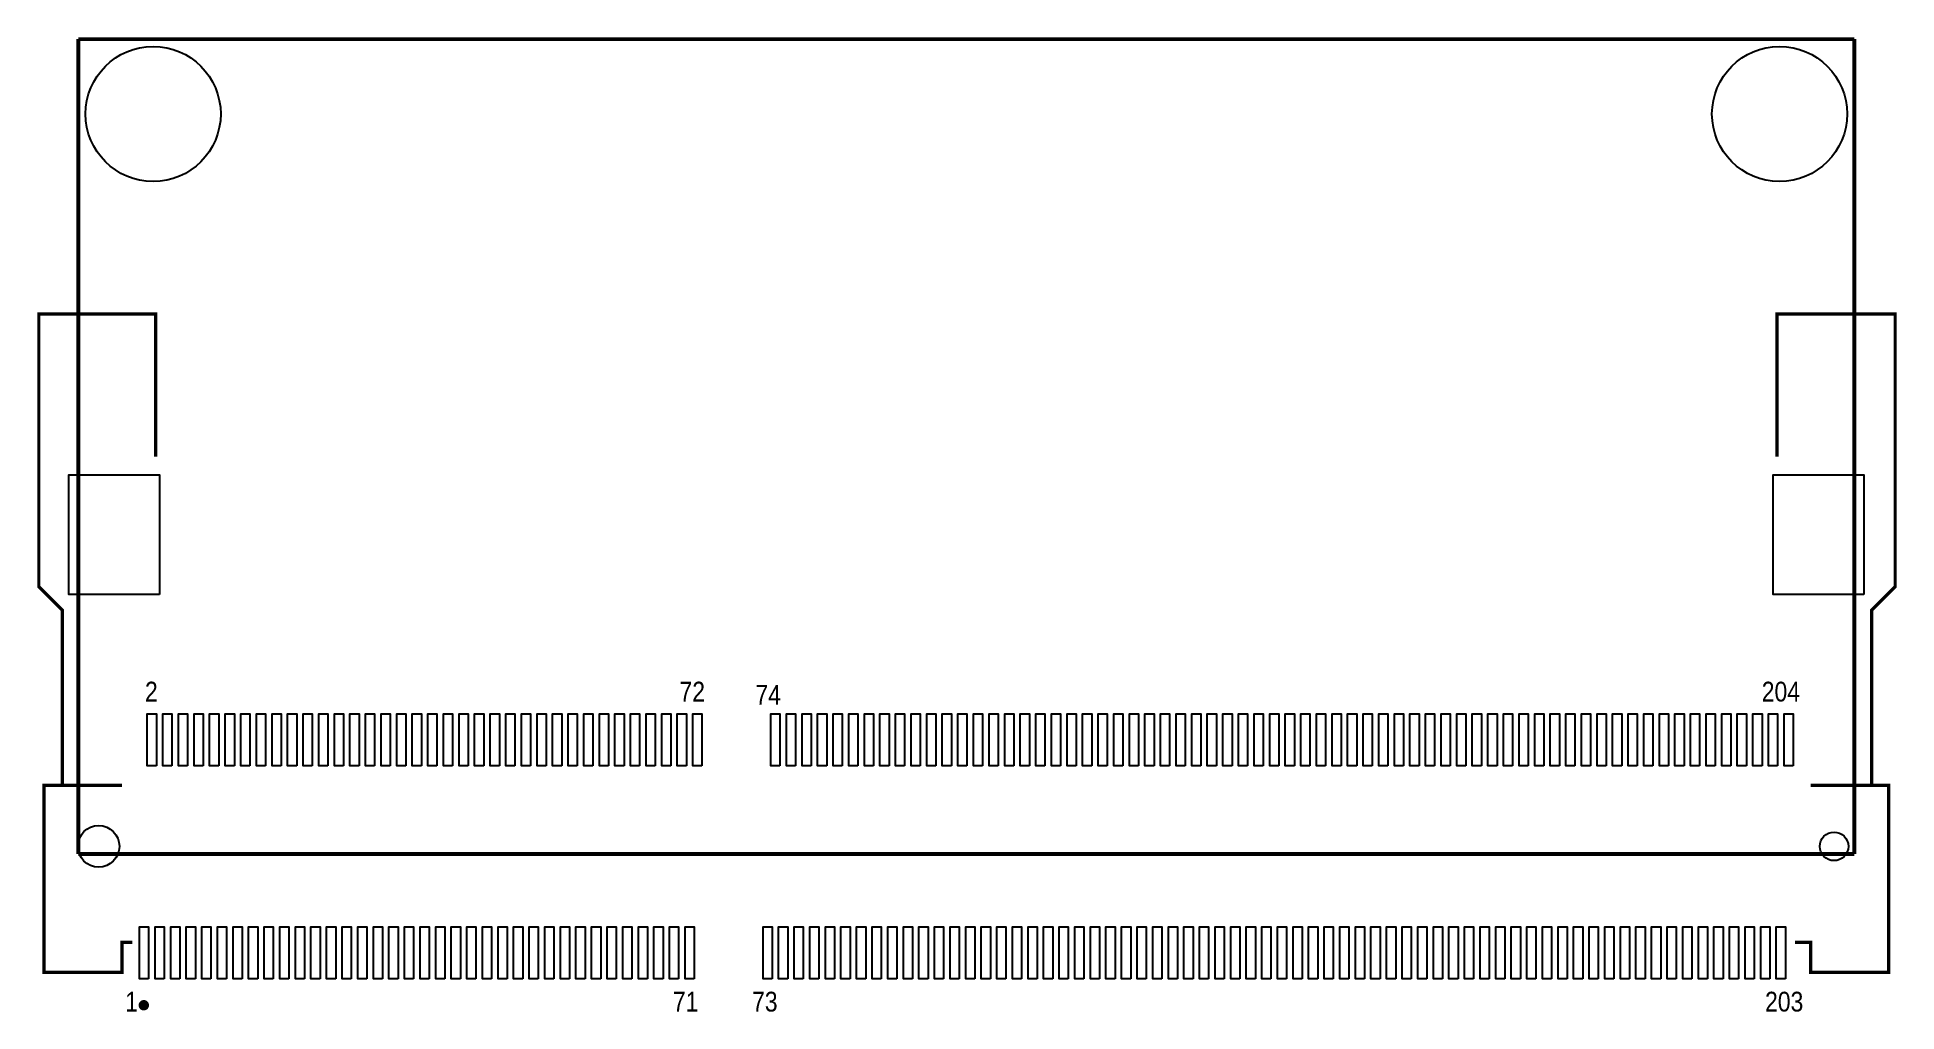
# Model space of a CAD drawing. Extents: x 63.9 to 135.5, y 46.6 to 84.1.
import ezdxf

# ---------------------------------------------------------------- set-up
doc = ezdxf.new("R2010")
doc.units = 0
doc.header["$MEASUREMENT"] = 0
doc.layers.get('0').update_dxf_attribs({"color": 17, "linetype": 'CONTINUOUS'})

msp = doc.modelspace()

# ---------------------------------------------------------------- linework, layer by layer
at = {"color": 4}
for points, const_width in [([(65.5061, 84.0511), (65.5061, 52.6702)], 0.1524), ([(133.8682, 84.0511), (65.5061, 84.0511)], 0.1524), ([(133.8682, 52.6702), (133.8682, 84.0511)], 0.1524), ([(64.8871, 55.3702), (64.8871, 62.0702), (63.9872, 62.9702), (63.9872, 73.4703), (68.487, 73.4703), (68.487, 67.9701)], 0.127), ([(134.5372, 55.3702), (134.5372, 62.0702), (135.4371, 62.9702), (135.4371, 73.4703), (130.8872, 73.4703), (130.8872, 67.9701)], 0.127), ([(67.1871, 55.3202), (64.1871, 55.3202), (64.1871, 48.1203), (67.1871, 48.1203), (67.1871, 49.2702), (67.5871, 49.2702)], 0.127), ([(131.5872, 49.2702), (132.1872, 49.2702), (132.1872, 48.1203), (135.1872, 48.1203), (135.1872, 55.3202), (132.1872, 55.3202)], 0.127), ([(65.5061, 52.6702), (133.8682, 52.6702)], 0.1524)]:
    msp.add_lwpolyline(points, dxfattribs=dict(at, const_width=const_width))
for points in [[(68.6372, 62.6703), (65.1371, 62.6703), (65.1371, 67.2702), (68.6372, 67.2702)], [(134.2372, 62.6703), (130.7371, 62.6703), (130.7371, 67.2702), (134.2372, 67.2702)], [(68.5121, 56.0703), (68.1621, 56.0703), (68.1621, 58.0703), (68.5121, 58.0703)], [(69.1121, 56.0703), (68.7621, 56.0703), (68.7621, 58.0703), (69.1121, 58.0703)], [(69.712, 56.0703), (69.362, 56.0703), (69.362, 58.0703), (69.712, 58.0703)], [(70.312, 56.0703), (69.962, 56.0703), (69.962, 58.0703), (70.312, 58.0703)], [(70.9122, 56.0703), (70.5622, 56.0703), (70.5622, 58.0703), (70.9122, 58.0703)], [(71.5121, 56.0703), (71.1621, 56.0703), (71.1621, 58.0703), (71.5121, 58.0703)], [(72.1121, 56.0703), (71.7621, 56.0703), (71.7621, 58.0703), (72.1121, 58.0703)], [(72.712, 56.0703), (72.362, 56.0703), (72.362, 58.0703), (72.712, 58.0703)], [(73.312, 56.0703), (72.962, 56.0703), (72.962, 58.0703), (73.312, 58.0703)], [(73.9122, 56.0703), (73.5622, 56.0703), (73.5622, 58.0703), (73.9122, 58.0703)], [(74.5121, 56.0703), (74.1621, 56.0703), (74.1621, 58.0703), (74.5121, 58.0703)], [(75.1121, 56.0703), (74.7621, 56.0703), (74.7621, 58.0703), (75.1121, 58.0703)], [(75.712, 56.0703), (75.362, 56.0703), (75.362, 58.0703), (75.712, 58.0703)], [(76.312, 56.0703), (75.962, 56.0703), (75.962, 58.0703), (76.312, 58.0703)], [(76.9122, 56.0703), (76.5622, 56.0703), (76.5622, 58.0703), (76.9122, 58.0703)], [(77.5121, 56.0703), (77.1621, 56.0703), (77.1621, 58.0703), (77.5121, 58.0703)], [(78.1121, 56.0703), (77.7621, 56.0703), (77.7621, 58.0703), (78.1121, 58.0703)], [(78.712, 56.0703), (78.362, 56.0703), (78.362, 58.0703), (78.712, 58.0703)], [(79.312, 56.0703), (78.962, 56.0703), (78.962, 58.0703), (79.312, 58.0703)], [(79.9122, 56.0703), (79.5622, 56.0703), (79.5622, 58.0703), (79.9122, 58.0703)], [(80.5121, 56.0703), (80.1621, 56.0703), (80.1621, 58.0703), (80.5121, 58.0703)], [(81.1121, 56.0703), (80.7621, 56.0703), (80.7621, 58.0703), (81.1121, 58.0703)], [(81.712, 56.0703), (81.362, 56.0703), (81.362, 58.0703), (81.712, 58.0703)], [(82.3122, 56.0703), (81.9622, 56.0703), (81.9622, 58.0703), (82.3122, 58.0703)], [(82.9122, 56.0703), (82.5622, 56.0703), (82.5622, 58.0703), (82.9122, 58.0703)], [(83.5121, 56.0703), (83.1621, 56.0703), (83.1621, 58.0703), (83.5121, 58.0703)], [(84.1121, 56.0703), (83.7621, 56.0703), (83.7621, 58.0703), (84.1121, 58.0703)], [(84.712, 56.0703), (84.362, 56.0703), (84.362, 58.0703), (84.712, 58.0703)], [(85.3122, 56.0703), (84.9622, 56.0703), (84.9622, 58.0703), (85.3122, 58.0703)], [(85.9122, 56.0703), (85.5622, 56.0703), (85.5622, 58.0703), (85.9122, 58.0703)], [(86.5121, 56.0703), (86.1621, 56.0703), (86.1621, 58.0703), (86.5121, 58.0703)], [(87.1121, 56.0703), (86.7621, 56.0703), (86.7621, 58.0703), (87.1121, 58.0703)], [(87.712, 56.0703), (87.362, 56.0703), (87.362, 58.0703), (87.712, 58.0703)], [(88.3122, 56.0703), (87.9622, 56.0703), (87.9622, 58.0703), (88.3122, 58.0703)], [(88.9122, 56.0703), (88.5622, 56.0703), (88.5622, 58.0703), (88.9122, 58.0703)], [(89.5121, 56.0703), (89.1621, 56.0703), (89.1621, 58.0703), (89.5121, 58.0703)], [(92.5121, 56.0703), (92.1621, 56.0703), (92.1621, 58.0703), (92.5121, 58.0703)], [(93.1121, 56.0703), (92.7621, 56.0703), (92.7621, 58.0703), (93.1121, 58.0703)], [(93.712, 56.0703), (93.362, 56.0703), (93.362, 58.0703), (93.712, 58.0703)], [(94.3122, 56.0703), (93.9622, 56.0703), (93.9622, 58.0703), (94.3122, 58.0703)], [(94.9121, 56.0703), (94.5621, 56.0703), (94.5621, 58.0703), (94.9121, 58.0703)], [(95.5121, 56.0703), (95.1621, 56.0703), (95.1621, 58.0703), (95.5121, 58.0703)], [(96.112, 56.0703), (95.762, 56.0703), (95.762, 58.0703), (96.112, 58.0703)], [(96.712, 56.0703), (96.362, 56.0703), (96.362, 58.0703), (96.712, 58.0703)], [(97.3122, 56.0703), (96.9622, 56.0703), (96.9622, 58.0703), (97.3122, 58.0703)], [(97.9121, 56.0703), (97.5621, 56.0703), (97.5621, 58.0703), (97.9121, 58.0703)], [(98.5121, 56.0703), (98.1621, 56.0703), (98.1621, 58.0703), (98.5121, 58.0703)], [(99.112, 56.0703), (98.762, 56.0703), (98.762, 58.0703), (99.112, 58.0703)], [(99.712, 56.0703), (99.362, 56.0703), (99.362, 58.0703), (99.712, 58.0703)], [(100.3122, 56.0703), (99.9622, 56.0703), (99.9622, 58.0703), (100.3122, 58.0703)], [(100.9121, 56.0703), (100.5621, 56.0703), (100.5621, 58.0703), (100.9121, 58.0703)], [(101.5121, 56.0703), (101.1621, 56.0703), (101.1621, 58.0703), (101.5121, 58.0703)], [(102.112, 56.0703), (101.762, 56.0703), (101.762, 58.0703), (102.112, 58.0703)], [(102.712, 56.0703), (102.362, 56.0703), (102.362, 58.0703), (102.712, 58.0703)], [(103.3122, 56.0703), (102.9622, 56.0703), (102.9622, 58.0703), (103.3122, 58.0703)], [(103.9121, 56.0703), (103.5621, 56.0703), (103.5621, 58.0703), (103.9121, 58.0703)], [(104.5121, 56.0703), (104.1621, 56.0703), (104.1621, 58.0703), (104.5121, 58.0703)], [(105.112, 56.0703), (104.762, 56.0703), (104.762, 58.0703), (105.112, 58.0703)], [(105.712, 56.0703), (105.362, 56.0703), (105.362, 58.0703), (105.712, 58.0703)], [(106.3122, 56.0703), (105.9622, 56.0703), (105.9622, 58.0703), (106.3122, 58.0703)], [(106.9121, 56.0703), (106.5621, 56.0703), (106.5621, 58.0703), (106.9121, 58.0703)], [(107.5121, 56.0703), (107.1621, 56.0703), (107.1621, 58.0703), (107.5121, 58.0703)], [(108.112, 56.0703), (107.762, 56.0703), (107.762, 58.0703), (108.112, 58.0703)], [(108.7122, 56.0703), (108.3622, 56.0703), (108.3622, 58.0703), (108.7122, 58.0703)], [(109.3122, 56.0703), (108.9622, 56.0703), (108.9622, 58.0703), (109.3122, 58.0703)], [(109.9121, 56.0703), (109.5621, 56.0703), (109.5621, 58.0703), (109.9121, 58.0703)], [(110.5121, 56.0703), (110.1621, 56.0703), (110.1621, 58.0703), (110.5121, 58.0703)], [(111.112, 56.0703), (110.762, 56.0703), (110.762, 58.0703), (111.112, 58.0703)], [(111.7122, 56.0703), (111.3622, 56.0703), (111.3622, 58.0703), (111.7122, 58.0703)], [(112.3122, 56.0703), (111.9622, 56.0703), (111.9622, 58.0703), (112.3122, 58.0703)], [(112.9121, 56.0703), (112.5621, 56.0703), (112.5621, 58.0703), (112.9121, 58.0703)], [(113.5121, 56.0703), (113.1621, 56.0703), (113.1621, 58.0703), (113.5121, 58.0703)], [(114.112, 56.0703), (113.762, 56.0703), (113.762, 58.0703), (114.112, 58.0703)], [(114.7122, 56.0703), (114.3622, 56.0703), (114.3622, 58.0703), (114.7122, 58.0703)], [(115.3122, 56.0703), (114.9622, 56.0703), (114.9622, 58.0703), (115.3122, 58.0703)], [(115.9121, 56.0703), (115.5621, 56.0703), (115.5621, 58.0703), (115.9121, 58.0703)], [(116.5121, 56.0703), (116.1621, 56.0703), (116.1621, 58.0703), (116.5121, 58.0703)], [(117.112, 56.0703), (116.762, 56.0703), (116.762, 58.0703), (117.112, 58.0703)], [(117.7122, 56.0703), (117.3622, 56.0703), (117.3622, 58.0703), (117.7122, 58.0703)], [(118.3122, 56.0703), (117.9622, 56.0703), (117.9622, 58.0703), (118.3122, 58.0703)], [(118.9121, 56.0703), (118.5621, 56.0703), (118.5621, 58.0703), (118.9121, 58.0703)], [(119.512, 56.0703), (119.162, 56.0703), (119.162, 58.0703), (119.512, 58.0703)], [(120.112, 56.0703), (119.762, 56.0703), (119.762, 58.0703), (120.112, 58.0703)], [(120.7122, 56.0703), (120.3622, 56.0703), (120.3622, 58.0703), (120.7122, 58.0703)], [(121.3121, 56.0703), (120.9621, 56.0703), (120.9621, 58.0703), (121.3121, 58.0703)], [(121.9121, 56.0703), (121.5621, 56.0703), (121.5621, 58.0703), (121.9121, 58.0703)], [(122.512, 56.0703), (122.162, 56.0703), (122.162, 58.0703), (122.512, 58.0703)], [(123.112, 56.0703), (122.762, 56.0703), (122.762, 58.0703), (123.112, 58.0703)], [(123.7122, 56.0703), (123.3622, 56.0703), (123.3622, 58.0703), (123.7122, 58.0703)], [(124.3121, 56.0703), (123.9621, 56.0703), (123.9621, 58.0703), (124.3121, 58.0703)], [(124.9121, 56.0703), (124.5621, 56.0703), (124.5621, 58.0703), (124.9121, 58.0703)], [(125.512, 56.0703), (125.162, 56.0703), (125.162, 58.0703), (125.512, 58.0703)], [(126.112, 56.0703), (125.762, 56.0703), (125.762, 58.0703), (126.112, 58.0703)], [(126.7122, 56.0703), (126.3622, 56.0703), (126.3622, 58.0703), (126.7122, 58.0703)], [(127.3121, 56.0703), (126.9621, 56.0703), (126.9621, 58.0703), (127.3121, 58.0703)], [(127.9121, 56.0703), (127.5621, 56.0703), (127.5621, 58.0703), (127.9121, 58.0703)], [(128.512, 56.0703), (128.162, 56.0703), (128.162, 58.0703), (128.512, 58.0703)], [(129.112, 56.0703), (128.762, 56.0703), (128.762, 58.0703), (129.112, 58.0703)], [(129.7122, 56.0703), (129.3622, 56.0703), (129.3622, 58.0703), (129.7122, 58.0703)], [(130.3121, 56.0703), (129.9621, 56.0703), (129.9621, 58.0703), (130.3121, 58.0703)], [(130.9121, 56.0703), (130.5621, 56.0703), (130.5621, 58.0703), (130.9121, 58.0703)], [(131.512, 56.0703), (131.162, 56.0703), (131.162, 58.0703), (131.512, 58.0703)], [(68.2122, 47.8701), (67.8622, 47.8701), (67.8622, 49.8701), (68.2122, 49.8701)], [(68.8121, 47.8701), (68.4621, 47.8701), (68.4621, 49.8701), (68.8121, 49.8701)], [(69.4121, 47.8701), (69.0621, 47.8701), (69.0621, 49.8701), (69.4121, 49.8701)], [(70.012, 47.8701), (69.662, 47.8701), (69.662, 49.8701), (70.012, 49.8701)], [(70.6122, 47.8701), (70.2622, 47.8701), (70.2622, 49.8701), (70.6122, 49.8701)], [(71.2122, 47.8701), (70.8622, 47.8701), (70.8622, 49.8701), (71.2122, 49.8701)], [(71.8121, 47.8701), (71.4621, 47.8701), (71.4621, 49.8701), (71.8121, 49.8701)], [(72.4121, 47.8701), (72.0621, 47.8701), (72.0621, 49.8701), (72.4121, 49.8701)], [(73.012, 47.8701), (72.662, 47.8701), (72.662, 49.8701), (73.012, 49.8701)], [(73.6122, 47.8701), (73.2622, 47.8701), (73.2622, 49.8701), (73.6122, 49.8701)], [(74.2122, 47.8701), (73.8622, 47.8701), (73.8622, 49.8701), (74.2122, 49.8701)], [(74.8121, 47.8701), (74.4621, 47.8701), (74.4621, 49.8701), (74.8121, 49.8701)], [(75.4121, 47.8701), (75.0621, 47.8701), (75.0621, 49.8701), (75.4121, 49.8701)], [(76.012, 47.8701), (75.662, 47.8701), (75.662, 49.8701), (76.012, 49.8701)], [(76.6122, 47.8701), (76.2622, 47.8701), (76.2622, 49.8701), (76.6122, 49.8701)], [(77.2122, 47.8701), (76.8622, 47.8701), (76.8622, 49.8701), (77.2122, 49.8701)], [(77.8121, 47.8701), (77.4621, 47.8701), (77.4621, 49.8701), (77.8121, 49.8701)], [(78.4121, 47.8701), (78.0621, 47.8701), (78.0621, 49.8701), (78.4121, 49.8701)], [(79.012, 47.8701), (78.662, 47.8701), (78.662, 49.8701), (79.012, 49.8701)], [(79.6122, 47.8701), (79.2622, 47.8701), (79.2622, 49.8701), (79.6122, 49.8701)], [(80.2122, 47.8701), (79.8622, 47.8701), (79.8622, 49.8701), (80.2122, 49.8701)], [(80.8121, 47.8701), (80.4621, 47.8701), (80.4621, 49.8701), (80.8121, 49.8701)], [(81.412, 47.8701), (81.062, 47.8701), (81.062, 49.8701), (81.412, 49.8701)], [(82.012, 47.8701), (81.662, 47.8701), (81.662, 49.8701), (82.012, 49.8701)], [(82.6122, 47.8701), (82.2622, 47.8701), (82.2622, 49.8701), (82.6122, 49.8701)], [(83.2121, 47.8701), (82.8621, 47.8701), (82.8621, 49.8701), (83.2121, 49.8701)], [(83.8121, 47.8701), (83.4621, 47.8701), (83.4621, 49.8701), (83.8121, 49.8701)], [(84.412, 47.8701), (84.062, 47.8701), (84.062, 49.8701), (84.412, 49.8701)], [(85.012, 47.8701), (84.662, 47.8701), (84.662, 49.8701), (85.012, 49.8701)], [(85.6122, 47.8701), (85.2622, 47.8701), (85.2622, 49.8701), (85.6122, 49.8701)], [(86.2121, 47.8701), (85.8621, 47.8701), (85.8621, 49.8701), (86.2121, 49.8701)], [(86.8121, 47.8701), (86.4621, 47.8701), (86.4621, 49.8701), (86.8121, 49.8701)], [(87.412, 47.8701), (87.062, 47.8701), (87.062, 49.8701), (87.412, 49.8701)], [(88.012, 47.8701), (87.662, 47.8701), (87.662, 49.8701), (88.012, 49.8701)], [(88.6122, 47.8701), (88.2622, 47.8701), (88.2622, 49.8701), (88.6122, 49.8701)], [(89.2121, 47.8701), (88.8621, 47.8701), (88.8621, 49.8701), (89.2121, 49.8701)], [(92.2121, 47.8701), (91.8621, 47.8701), (91.8621, 49.8701), (92.2121, 49.8701)], [(92.8121, 47.8701), (92.4621, 47.8701), (92.4621, 49.8701), (92.8121, 49.8701)], [(93.412, 47.8701), (93.062, 47.8701), (93.062, 49.8701), (93.412, 49.8701)], [(94.0122, 47.8701), (93.6622, 47.8701), (93.6622, 49.8701), (94.0122, 49.8701)], [(94.6122, 47.8701), (94.2622, 47.8701), (94.2622, 49.8701), (94.6122, 49.8701)], [(95.2121, 47.8701), (94.8621, 47.8701), (94.8621, 49.8701), (95.2121, 49.8701)], [(95.8121, 47.8701), (95.4621, 47.8701), (95.4621, 49.8701), (95.8121, 49.8701)], [(96.412, 47.8701), (96.062, 47.8701), (96.062, 49.8701), (96.412, 49.8701)], [(97.0122, 47.8701), (96.6622, 47.8701), (96.6622, 49.8701), (97.0122, 49.8701)], [(97.6122, 47.8701), (97.2622, 47.8701), (97.2622, 49.8701), (97.6122, 49.8701)], [(98.2121, 47.8701), (97.8621, 47.8701), (97.8621, 49.8701), (98.2121, 49.8701)], [(98.8121, 47.8701), (98.4621, 47.8701), (98.4621, 49.8701), (98.8121, 49.8701)], [(99.412, 47.8701), (99.062, 47.8701), (99.062, 49.8701), (99.412, 49.8701)], [(100.0122, 47.8701), (99.6622, 47.8701), (99.6622, 49.8701), (100.0122, 49.8701)], [(100.6122, 47.8701), (100.2622, 47.8701), (100.2622, 49.8701), (100.6122, 49.8701)], [(101.2121, 47.8701), (100.8621, 47.8701), (100.8621, 49.8701), (101.2121, 49.8701)], [(101.8121, 47.8701), (101.4621, 47.8701), (101.4621, 49.8701), (101.8121, 49.8701)], [(102.412, 47.8701), (102.062, 47.8701), (102.062, 49.8701), (102.412, 49.8701)], [(103.0122, 47.8701), (102.6622, 47.8701), (102.6622, 49.8701), (103.0122, 49.8701)], [(103.6122, 47.8701), (103.2622, 47.8701), (103.2622, 49.8701), (103.6122, 49.8701)], [(104.2121, 47.8701), (103.8621, 47.8701), (103.8621, 49.8701), (104.2121, 49.8701)], [(104.8121, 47.8701), (104.4621, 47.8701), (104.4621, 49.8701), (104.8121, 49.8701)], [(105.412, 47.8701), (105.062, 47.8701), (105.062, 49.8701), (105.412, 49.8701)], [(106.0122, 47.8701), (105.6622, 47.8701), (105.6622, 49.8701), (106.0122, 49.8701)], [(106.6121, 47.8701), (106.2621, 47.8701), (106.2621, 49.8701), (106.6121, 49.8701)], [(107.2121, 47.8701), (106.8621, 47.8701), (106.8621, 49.8701), (107.2121, 49.8701)], [(107.812, 47.8701), (107.462, 47.8701), (107.462, 49.8701), (107.812, 49.8701)], [(108.412, 47.8701), (108.062, 47.8701), (108.062, 49.8701), (108.412, 49.8701)], [(109.0122, 47.8701), (108.6622, 47.8701), (108.6622, 49.8701), (109.0122, 49.8701)], [(109.6121, 47.8701), (109.2621, 47.8701), (109.2621, 49.8701), (109.6121, 49.8701)], [(110.2121, 47.8701), (109.8621, 47.8701), (109.8621, 49.8701), (110.2121, 49.8701)], [(110.812, 47.8701), (110.462, 47.8701), (110.462, 49.8701), (110.812, 49.8701)], [(111.412, 47.8701), (111.062, 47.8701), (111.062, 49.8701), (111.412, 49.8701)], [(112.0122, 47.8701), (111.6622, 47.8701), (111.6622, 49.8701), (112.0122, 49.8701)], [(112.6121, 47.8701), (112.2621, 47.8701), (112.2621, 49.8701), (112.6121, 49.8701)], [(113.2121, 47.8701), (112.8621, 47.8701), (112.8621, 49.8701), (113.2121, 49.8701)], [(113.812, 47.8701), (113.462, 47.8701), (113.462, 49.8701), (113.812, 49.8701)], [(114.412, 47.8701), (114.062, 47.8701), (114.062, 49.8701), (114.412, 49.8701)], [(115.0122, 47.8701), (114.6622, 47.8701), (114.6622, 49.8701), (115.0122, 49.8701)], [(115.6121, 47.8701), (115.2621, 47.8701), (115.2621, 49.8701), (115.6121, 49.8701)], [(116.2121, 47.8701), (115.8621, 47.8701), (115.8621, 49.8701), (116.2121, 49.8701)], [(116.812, 47.8701), (116.462, 47.8701), (116.462, 49.8701), (116.812, 49.8701)], [(117.412, 47.8701), (117.062, 47.8701), (117.062, 49.8701), (117.412, 49.8701)], [(118.0122, 47.8701), (117.6622, 47.8701), (117.6622, 49.8701), (118.0122, 49.8701)], [(118.6121, 47.8701), (118.2621, 47.8701), (118.2621, 49.8701), (118.6121, 49.8701)], [(119.2121, 47.8701), (118.8621, 47.8701), (118.8621, 49.8701), (119.2121, 49.8701)], [(119.812, 47.8701), (119.462, 47.8701), (119.462, 49.8701), (119.812, 49.8701)], [(120.4122, 47.8701), (120.0622, 47.8701), (120.0622, 49.8701), (120.4122, 49.8701)], [(121.0122, 47.8701), (120.6622, 47.8701), (120.6622, 49.8701), (121.0122, 49.8701)], [(121.6121, 47.8701), (121.2621, 47.8701), (121.2621, 49.8701), (121.6121, 49.8701)], [(122.2121, 47.8701), (121.8621, 47.8701), (121.8621, 49.8701), (122.2121, 49.8701)], [(122.812, 47.8701), (122.462, 47.8701), (122.462, 49.8701), (122.812, 49.8701)], [(123.4122, 47.8701), (123.0622, 47.8701), (123.0622, 49.8701), (123.4122, 49.8701)], [(124.0122, 47.8701), (123.6622, 47.8701), (123.6622, 49.8701), (124.0122, 49.8701)], [(124.6121, 47.8701), (124.2621, 47.8701), (124.2621, 49.8701), (124.6121, 49.8701)], [(125.2121, 47.8701), (124.8621, 47.8701), (124.8621, 49.8701), (125.2121, 49.8701)], [(125.812, 47.8701), (125.462, 47.8701), (125.462, 49.8701), (125.812, 49.8701)], [(126.4122, 47.8701), (126.0622, 47.8701), (126.0622, 49.8701), (126.4122, 49.8701)], [(127.0122, 47.8701), (126.6622, 47.8701), (126.6622, 49.8701), (127.0122, 49.8701)], [(127.6121, 47.8701), (127.2621, 47.8701), (127.2621, 49.8701), (127.6121, 49.8701)], [(128.2121, 47.8701), (127.8621, 47.8701), (127.8621, 49.8701), (128.2121, 49.8701)], [(128.812, 47.8701), (128.462, 47.8701), (128.462, 49.8701), (128.812, 49.8701)], [(129.4122, 47.8701), (129.0622, 47.8701), (129.0622, 49.8701), (129.4122, 49.8701)], [(130.0122, 47.8701), (129.6622, 47.8701), (129.6622, 49.8701), (130.0122, 49.8701)], [(130.6121, 47.8701), (130.2621, 47.8701), (130.2621, 49.8701), (130.6121, 49.8701)], [(131.2121, 47.8701), (130.8621, 47.8701), (130.8621, 49.8701), (131.2121, 49.8701)]]:
    msp.add_lwpolyline(points, close=True, dxfattribs=at)
at = {"color": 4, "const_width": 0.1999}
msp.add_lwpolyline([(68.1271, 46.8511, 0.99976), (67.9272, 46.8513, 1.00024), (68.1271, 46.8511)], format="xyb", dxfattribs=at)
at = {"color": 4}
for centre, radius in [((68.387, 81.1703), 2.6), ((130.9873, 81.1703), 2.6), ((66.2871, 52.9702), 0.8001), ((133.0871, 52.9702), 0.5501)]:
    msp.add_circle(centre, radius, dxfattribs=at)

# ---------------------------------------------------------------- texts
at = {"color": 4, "width": 0.866667}
for s, p in [('2', (68.072, 58.547)), ('72', (88.646, 58.547)), ('74', (91.567, 58.42)), ('204', (130.302, 58.547)), ('1', (67.31, 46.609)), ('71', (88.392, 46.609)), ('73', (91.44, 46.609)), ('203', (130.429, 46.609))]:
    msp.add_text(s, height=0.762, dxfattribs=at).set_placement(p)

doc.saveas('drawing.dxf')
